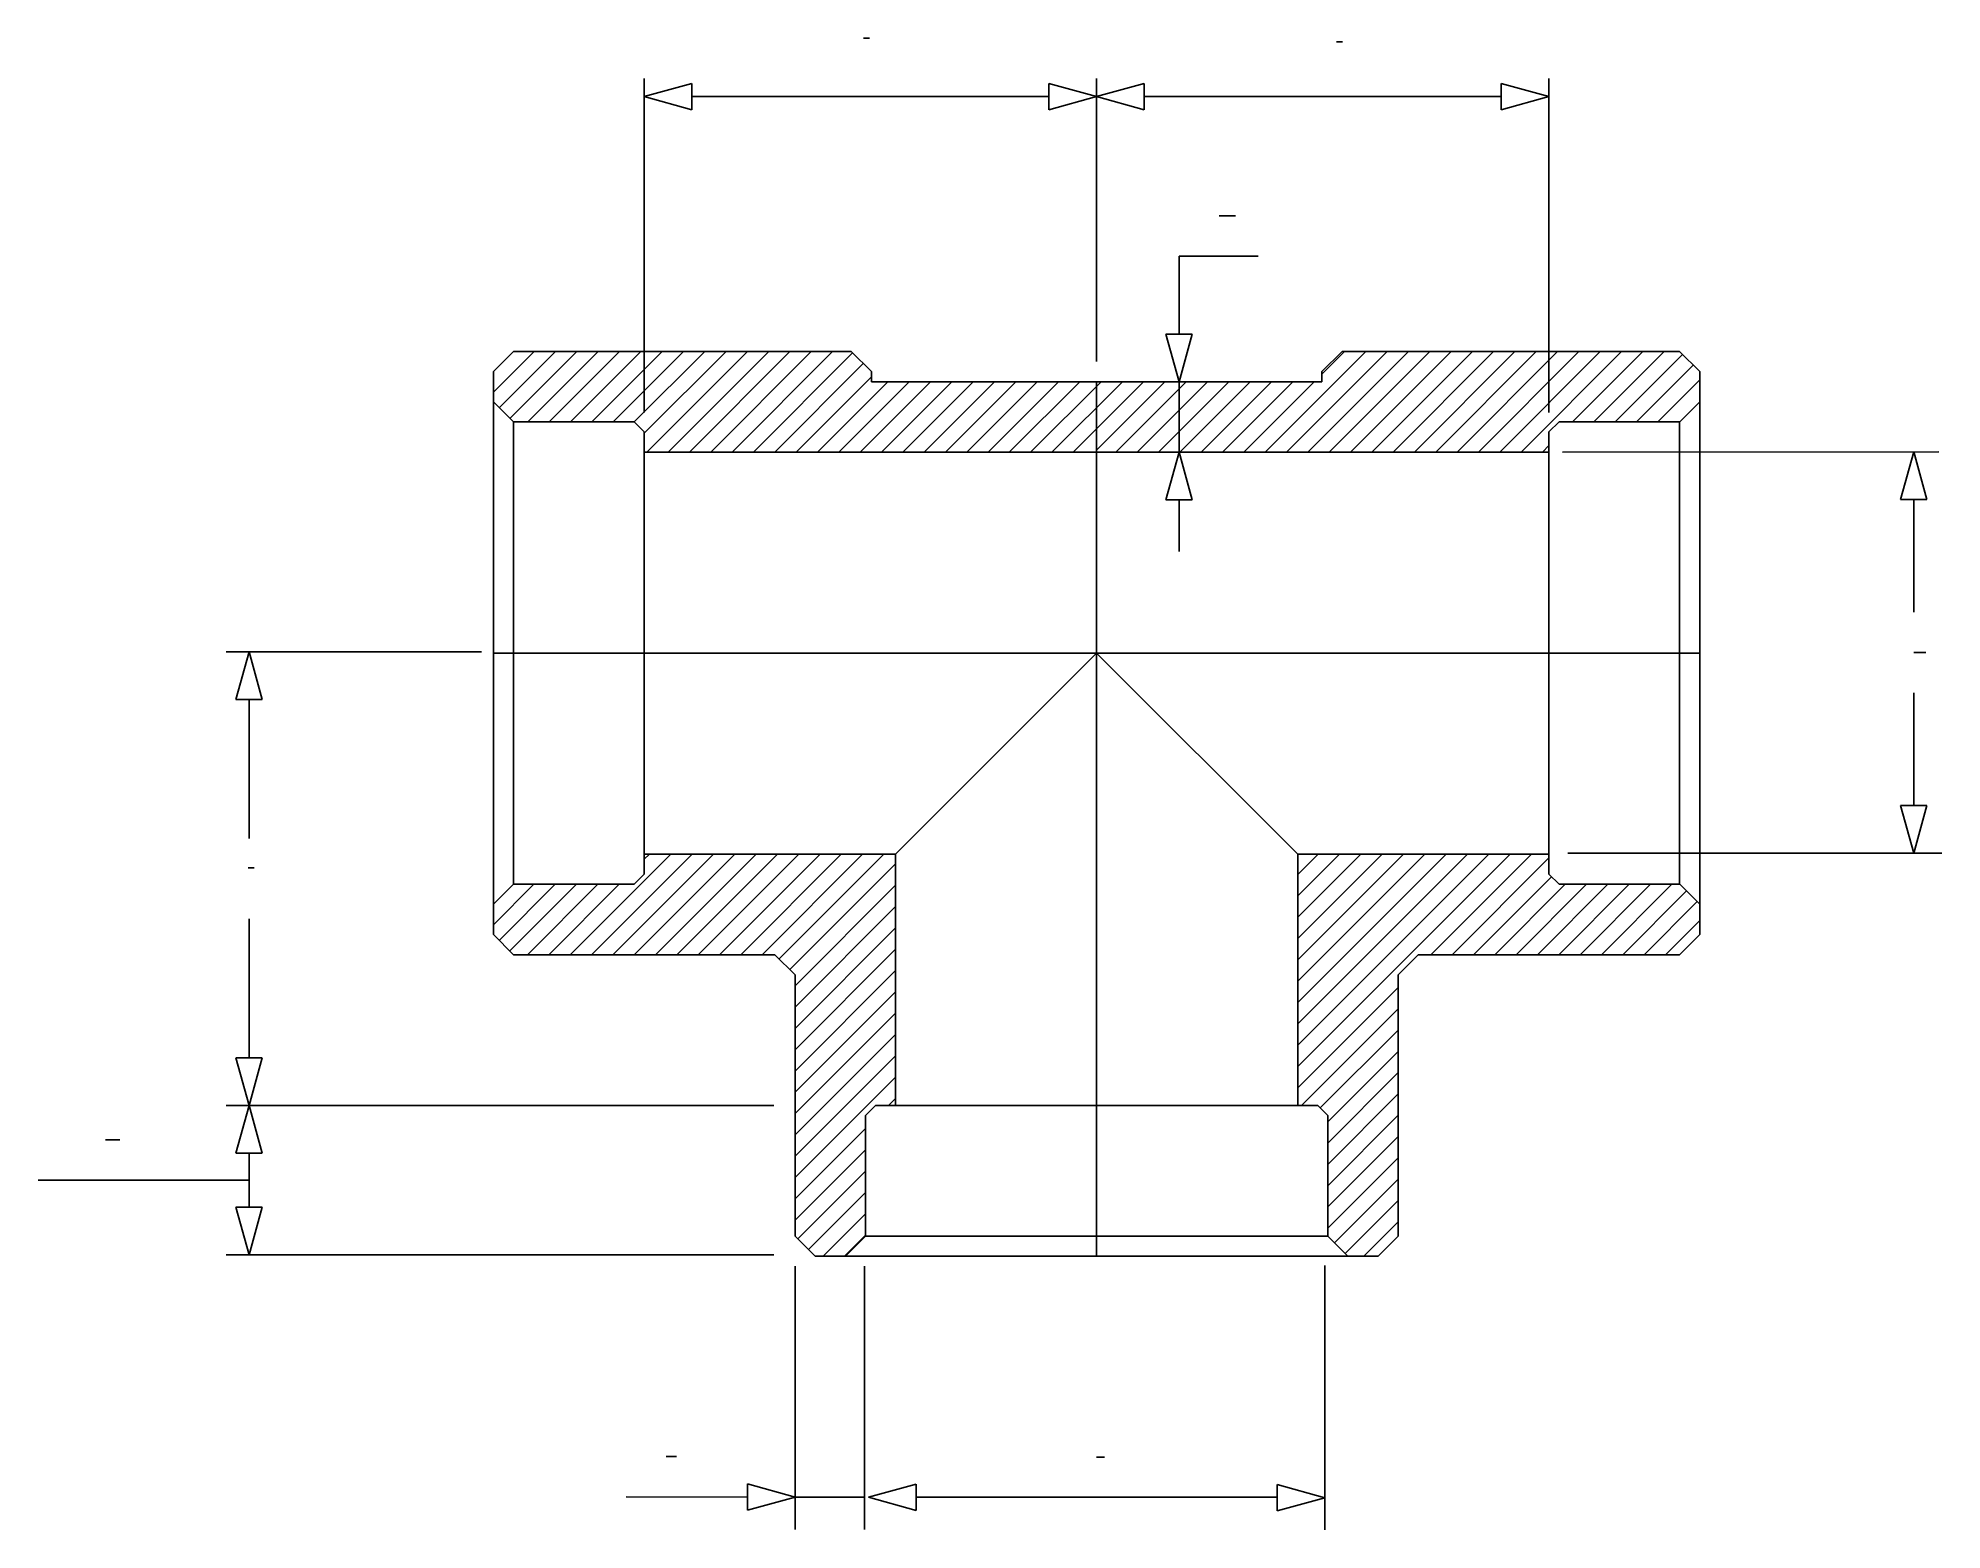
# Model space of a CAD drawing. Extents: x 357 to 1304, y 234 to 976.
import ezdxf

# ---------------------------------------------------------------- set-up
doc = ezdxf.new("R2010")
doc.units = 0
doc.header["$MEASUREMENT"] = 0
doc.layers.get('0').update_dxf_attribs({"linetype": 'CONTINUOUS'})
doc.layers.add('1', color=7, linetype='CONTINUOUS')

msp = doc.modelspace()

# ---------------------------------------------------------------- linework, layer by layer
at = {"color": 4, "linetype": 'Continuous'}
for p, q in [((583.54, 800.18), (603.73, 820.37)), ((586.41, 792.44), (614.34, 820.37)), ((591.71, 787.13), (624.95, 820.37)), ((600.55, 785.37), (635.55, 820.37)), ((611.16, 785.37), (646.16, 820.37)), ((621.77, 785.37), (656.77, 820.37)), ((632.37, 785.37), (667.37, 820.37)), ((642.98, 785.37), (677.98, 820.37)), ((653.57, 785.35), (688.59, 820.37)), ((658.54, 779.72), (699.19, 820.37)), ((659.8, 770.37), (709.8, 820.37)), ((670.41, 770.37), (720.41, 820.37)), ((681.01, 770.37), (731.01, 820.37)), ((691.62, 770.37), (741.62, 820.37)), ((702.23, 770.37), (752.23, 820.37)), ((712.83, 770.37), (762.17, 819.7)), ((967.39, 770.37), (1017.39, 820.37)), ((978, 770.37), (1028, 820.37)), ((988.6, 770.37), (1038.6, 820.37)), ((995.59, 809.17), (1006.78, 820.37)), ((999.21, 770.37), (1049.21, 820.37)), ((1009.82, 770.37), (1059.82, 820.37)), ((1020.42, 770.37), (1070.42, 820.37)), ((1031.03, 770.37), (1081.03, 820.37)), ((1041.64, 770.37), (1091.64, 820.37)), ((1052.24, 770.37), (1102.24, 820.37)), ((1062.85, 770.37), (1112.85, 820.37)), ((1073.46, 770.37), (1123.46, 820.37)), ((1084.06, 770.37), (1134.06, 820.37)), ((1094.67, 770.37), (1144.67, 820.37)), ((1120.28, 785.37), (1155.28, 820.37)), ((1130.88, 785.37), (1165.88, 820.37)), ((1141.49, 785.37), (1175.02, 818.9)), ((723.44, 770.37), (767.47, 814.4)), ((734.05, 770.37), (771.5, 807.82)), ((744.65, 770.37), (779.65, 805.37)), ((755.26, 770.37), (790.26, 805.37)), ((765.87, 770.37), (800.87, 805.37)), ((776.47, 770.37), (811.47, 805.37)), ((787.08, 770.37), (822.08, 805.37)), ((797.69, 770.37), (832.69, 805.37)), ((808.29, 770.37), (843.29, 805.37)), ((818.9, 770.37), (853.9, 805.37)), ((829.51, 770.37), (864.51, 805.37)), ((840.11, 770.37), (875.11, 805.37)), ((850.72, 770.37), (885.72, 805.37)), ((861.33, 770.37), (896.33, 805.37)), ((871.93, 770.37), (906.93, 805.37)), ((883.54, 771.37), (917.54, 805.37)), ((893.14, 770.37), (928.14, 805.37)), ((903.75, 770.37), (938.75, 805.37)), ((914.36, 770.37), (949.36, 805.37)), ((924.96, 770.37), (959.96, 805.37)), ((935.57, 770.37), (970.57, 805.37)), ((946.18, 770.37), (981.18, 805.37)), ((956.78, 770.37), (991.78, 805.37)), ((1152.1, 785.37), (1180.32, 813.59)), ((1162.7, 785.37), (1183.54, 806.21)), ((1105.28, 770.37), (1108.54, 773.64)), ((621.7, 520.37), (671.7, 570.37)), ((632.3, 520.37), (682.3, 570.37)), ((642.91, 520.37), (692.91, 570.37)), ((653.52, 520.37), (703.52, 570.37)), ((658.54, 567.82), (661.09, 570.37)), ((664.12, 520.37), (714.12, 570.37)), ((674.73, 520.37), (724.73, 570.37)), ((685.34, 520.37), (735.34, 570.37)), ((695.94, 520.37), (745.94, 570.37)), ((706.55, 520.37), (756.55, 570.37)), ((717.16, 520.37), (767.16, 570.37)), ((725.65, 518.26), (777.76, 570.37)), ((983.54, 560.18), (993.73, 570.37)), ((983.54, 549.57), (1004.34, 570.37)), ((983.54, 538.97), (1014.95, 570.37)), ((983.54, 528.36), (1025.55, 570.37)), ((983.54, 517.75), (1036.16, 570.37)), ((983.54, 507.15), (1046.77, 570.37)), ((983.54, 496.54), (1057.37, 570.37)), ((983.54, 485.93), (1067.98, 570.37)), ((983.54, 475.33), (1078.59, 570.37)), ((983.54, 464.72), (1089.19, 570.37)), ((1049.8, 520.37), (1099.8, 570.37)), ((1060.41, 520.37), (1108.54, 568.51)), ((730.96, 512.96), (783.54, 565.54)), ((1071.01, 520.37), (1109.78, 559.13)), ((583.54, 535.25), (603.66, 555.37)), ((586.41, 527.5), (614.27, 555.37)), ((591.71, 522.2), (624.88, 555.37)), ((600.48, 520.37), (635.48, 555.37)), ((611.09, 520.37), (646.09, 555.37)), ((733.54, 504.94), (783.54, 554.94)), ((1081.62, 520.37), (1116.62, 555.37)), ((1092.23, 520.37), (1127.23, 555.37)), ((1102.83, 520.37), (1137.83, 555.37)), ((1113.44, 520.37), (1148.44, 555.37)), ((1124.05, 520.37), (1159.05, 555.37)), ((1134.65, 520.37), (1169.65, 555.37)), ((1145.26, 520.37), (1176.94, 552.05)), ((733.54, 494.33), (783.54, 544.33)), ((1155.87, 520.37), (1182.24, 546.74)), ((733.54, 483.72), (783.54, 533.72)), ((1166.47, 520.37), (1183.54, 537.44)), ((733.54, 473.12), (783.54, 523.12)), ((733.54, 462.51), (783.54, 512.51)), ((983.54, 454.11), (1033.54, 504.11)), ((733.54, 451.9), (783.54, 501.9)), ((985.41, 445.37), (1033.54, 493.51)), ((733.54, 441.3), (783.54, 491.3)), ((733.54, 430.69), (783.54, 480.69)), ((994.78, 444.13), (1033.54, 482.9)), ((733.54, 420.08), (783.54, 470.08)), ((998.54, 437.29), (1033.54, 472.29)), ((733.54, 409.48), (783.54, 459.48)), ((998.54, 426.69), (1033.54, 461.69)), ((780.04, 445.37), (783.54, 448.87)), ((998.54, 416.08), (1033.54, 451.08)), ((998.54, 405.47), (1033.54, 440.47)), ((733.54, 398.87), (768.54, 433.87)), ((998.54, 394.87), (1033.54, 429.87)), ((733.54, 388.26), (768.54, 423.26)), ((998.54, 384.26), (1033.54, 419.26)), ((734.9, 379.01), (768.54, 412.66)), ((1001.87, 376.98), (1033.54, 408.65)), ((740.2, 373.71), (768.54, 402.05)), ((1007.17, 371.67), (1033.54, 398.05)), ((747.47, 370.37), (768.54, 391.44)), ((758.08, 370.37), (768.54, 380.84)), ((1016.47, 370.37), (1033.54, 387.44))]:
    msp.add_line(p, q, dxfattribs=at)
at = {"layer": '1', "color": 5, "linetype": 'Continuous'}
for p, q in [((767.55, 976.27), (770.55, 976.27)), ((1002.85, 974.43), (1005.85, 974.43)), ((944.54, 887.83), (952.54, 887.83)), ((1290, 670.68), (1296, 670.68)), ((461.5, 563.53), (464.5, 563.53)), ((390.61, 428.27), (397.61, 428.27)), ((669.49, 270.71), (674.49, 270.71)), ((883.5, 270.5), (887.5, 270.5))]:
    msp.add_line(p, q, dxfattribs=at)
at = {"layer": '1', "color": 3, "linetype": 'Continuous'}
for p, q in [((658.54, 790), (658.54, 956.21)), ((658.54, 947.13), (682.26, 953.69)), ((658.54, 947.13), (682.26, 940.58)), ((682.26, 940.58), (682.26, 953.69)), ((682.26, 947.13), (859.83, 947.13)), ((883.54, 947.13), (859.83, 953.69)), ((859.83, 953.69), (859.83, 940.58)), ((883.54, 947.13), (859.83, 940.58)), ((883.54, 815.37), (883.54, 956.21)), ((883.54, 947.13), (907.26, 953.69)), ((883.54, 947.13), (907.26, 940.58)), ((907.26, 940.58), (907.26, 953.69)), ((907.26, 947.13), (1084.83, 947.13)), ((1108.54, 947.13), (1084.83, 953.69)), ((1084.83, 953.69), (1084.83, 940.58)), ((1108.54, 947.13), (1084.83, 940.58)), ((1108.54, 790), (1108.54, 956.21)), ((924.54, 829.08), (924.54, 867.83)), ((924.54, 867.83), (963.83, 867.76)), ((924.54, 805.37), (917.99, 829.08)), ((931.1, 829.08), (917.99, 829.08)), ((924.54, 805.37), (931.1, 829.08)), ((924.54, 770.37), (924.54, 805.37)), ((924.54, 770.37), (917.99, 746.66)), ((924.54, 770.37), (931.1, 746.66)), ((1115.25, 770.35), (1302.45, 770.51)), ((1290, 770.49), (1283.44, 746.78)), ((1290, 770.49), (1296.56, 746.78)), ((917.99, 746.66), (931.1, 746.66)), ((924.54, 720.95), (924.54, 746.66)), ((1283.44, 746.78), (1296.56, 746.78)), ((1290, 746.78), (1290, 690.68)), ((450.5, 671), (577.5, 671)), ((461.95, 671), (455.39, 647.29)), ((461.95, 671), (468.51, 647.29)), ((455.39, 647.29), (468.51, 647.29)), ((461.95, 578.18), (461.95, 647.29)), ((1290, 650.68), (1290, 594.58)), ((1290, 570.86), (1283.44, 594.58)), ((1296.56, 594.58), (1283.44, 594.58)), ((1290, 570.86), (1296.56, 594.58)), ((1304, 570.86), (1118, 570.86)), ((461.95, 469.08), (461.95, 538.18)), ((461.95, 445.37), (455.39, 469.08)), ((468.51, 469.08), (455.39, 469.08)), ((461.95, 445.37), (468.51, 469.08)), ((450.5, 445.37), (723, 445.37)), ((461.95, 445.37), (455.39, 421.66)), ((461.95, 445.37), (468.51, 421.66)), ((455.39, 421.66), (468.51, 421.66)), ((461.95, 394.71), (461.95, 421.66)), ((357, 408.18), (461.95, 408.18)), ((461.95, 371), (455.39, 394.71)), ((468.51, 394.71), (455.39, 394.71)), ((461.95, 371), (468.51, 394.71)), ((450.5, 371), (723, 371)), ((733.54, 365.5), (733.54, 234.5)), ((768, 365.5), (768, 234.5)), ((997, 365.75), (997, 234.25)), ((733.54, 250.58), (709.83, 257.14)), ((709.83, 244.03), (709.83, 257.14)), ((770, 250.5), (793.71, 257.06)), ((793.71, 243.94), (793.71, 257.06)), ((997, 250.25), (973.29, 256.81)), ((973.29, 243.69), (973.29, 256.81)), ((649.49, 250.71), (709.83, 250.61)), ((733.54, 250.58), (709.83, 244.03)), ((768, 250.5), (733.54, 250.5)), ((770, 250.5), (793.71, 243.94)), ((973.29, 250.5), (793.71, 250.5)), ((997, 250.25), (973.29, 243.69))]:
    msp.add_line(p, q, dxfattribs=at)
at = {"layer": '1', "color": 7, "linetype": 'Continuous'}
for p, q in [((593.54, 820.37), (583.54, 810.37)), ((593.54, 820.37), (761.5, 820.37)), ((761.5, 820.37), (771.5, 810.37)), ((1005.59, 820.37), (995.59, 810.37)), ((1173.54, 820.37), (1005.59, 820.37)), ((1173.54, 820.37), (1183.54, 810.37)), ((583.54, 530.37), (583.54, 810.37)), ((771.5, 810.37), (771.5, 805.37)), ((771.5, 805.37), (995.59, 805.37)), ((995.59, 810.37), (995.59, 805.37)), ((1183.54, 530.37), (1183.54, 810.37)), ((583.54, 795.3), (593.47, 785.37)), ((583.54, 545.44), (583.54, 795.3)), ((1183.54, 795.3), (1173.61, 785.37)), ((1183.54, 545.44), (1183.54, 795.3)), ((653.54, 785.37), (593.54, 785.37)), ((593.54, 555.37), (593.54, 785.37)), ((658.54, 780.37), (653.54, 785.37)), ((658.54, 560.37), (658.54, 780.37)), ((1108.54, 780.37), (1113.54, 785.37)), ((1108.54, 560.37), (1108.54, 780.37)), ((1113.54, 785.37), (1173.54, 785.37)), ((1173.54, 555.37), (1173.54, 785.37)), ((1108.54, 770.37), (658.54, 770.37)), ((783.54, 570.37), (883.54, 670.37)), ((883.54, 670.37), (983.54, 570.37)), ((783.54, 570.37), (658.54, 570.37)), ((783.54, 445.37), (783.54, 570.37)), ((983.54, 570.37), (1108.54, 570.37)), ((983.54, 570.37), (983.54, 445.37)), ((658.54, 560.37), (653.54, 555.37)), ((1108.54, 560.37), (1113.54, 555.37)), ((583.54, 545.44), (593.47, 555.37)), ((593.54, 555.37), (653.54, 555.37)), ((1173.54, 555.37), (1113.54, 555.37)), ((1183.54, 545.44), (1173.61, 555.37)), ((583.54, 530.37), (593.54, 520.37)), ((1183.54, 530.37), (1173.54, 520.37)), ((723.54, 520.37), (593.54, 520.37)), ((723.54, 520.37), (733.54, 510.37)), ((1043.54, 520.37), (1033.54, 510.37)), ((1043.54, 520.37), (1173.54, 520.37)), ((733.54, 380.37), (733.54, 510.37)), ((1033.54, 380.37), (1033.54, 510.37)), ((773.54, 445.37), (768.54, 440.37)), ((773.54, 445.37), (993.54, 445.37)), ((993.54, 445.37), (998.54, 440.37)), ((768.54, 380.37), (768.54, 440.37)), ((998.54, 440.37), (998.54, 380.37)), ((743.54, 370.37), (733.54, 380.37)), ((758.61, 370.37), (768.54, 380.3)), ((768.54, 380.37), (998.54, 380.37)), ((1008.48, 370.37), (998.54, 380.3)), ((1033.54, 380.37), (1023.54, 370.37)), ((743.54, 370.37), (1023.54, 370.37)), ((758.61, 370.37), (1008.48, 370.37))]:
    msp.add_line(p, q, dxfattribs=at)
at = {"layer": '1', "color": 4, "linetype": 'Continuous'}
for p, q in [((883.54, 370.37), (883.54, 805.37)), ((583.54, 670.37), (1183.54, 670.37))]:
    msp.add_line(p, q, dxfattribs=at)

doc.saveas('drawing.dxf')
